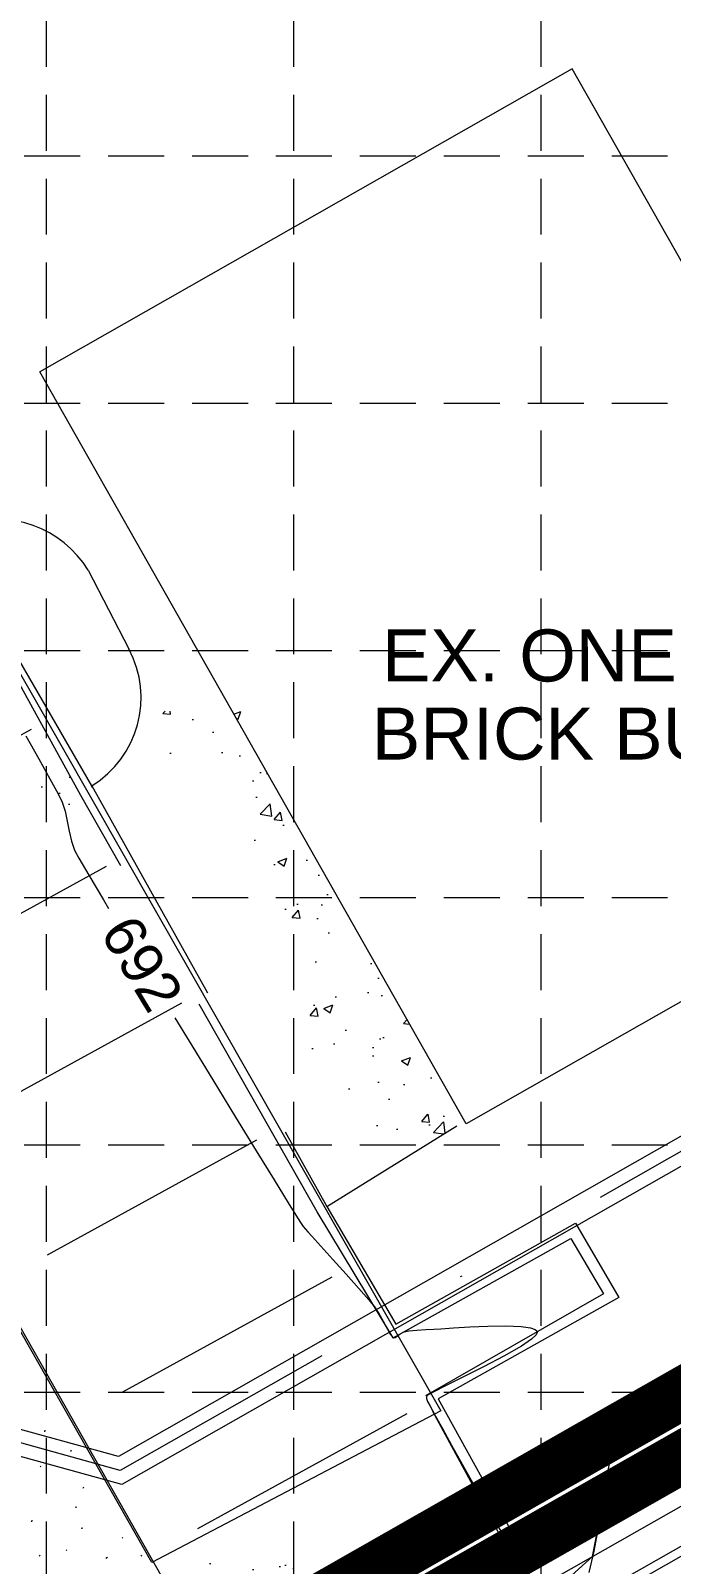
# Model space of a CAD drawing. Header units: feet. Extents: x 16394 to 17307, y 17282 to 17854.
# Drawn here: x 16864 to 16901, y 17686.5 to 17774.8 of the extents above; entities that cross this region are included whole.
import ezdxf

# ---------------------------------------------------------------- set-up
doc = ezdxf.new("R2010")
doc.units = ezdxf.units.FT
doc.header["$MEASUREMENT"] = 0
for name, pattern in [('DGN Style 2', [22.939223, 13.763534, -9.175689]), ('DGN Style 4', [36.725696, 18.351378, -9.175689, 0.022939, -9.175689]), ('DGN Style 5', [16.057456, 6.881767, -9.175689]), ('HIDDEN', [0.375, 0.25, -0.125])]:
    doc.linetypes.add(name, pattern=pattern)
for name, color, linetype in [('GRID', 254, 'HIDDEN'), ('LIMITS OF DISTURBANCE', 1, 'HIDDEN'), ('SILT FENCE', 200, 'Continuous')]:
    doc.layers.add(name, color=color, linetype=linetype)
for name, color, linetype, lineweight in [('Level 1', 7, 'Continuous', 0), ('Level 17', 7, 'Continuous', 0), ('Level 18', 7, 'Continuous', 0), ('Level 25', 7, 'Continuous', 0), ('Level 35', 7, 'Continuous', 0), ('Level 38', 7, 'Continuous', 0), ('Level 41', 7, 'Continuous', 0), ('Level 5', 7, 'Continuous', 0), ('Level 51', 7, 'Continuous', 0)]:
    doc.layers.add(name, color=color, linetype=linetype, lineweight=lineweight)
doc.styles.get("Standard").update_dxf_attribs({"font": 'ARIAL.TTF'})

msp = doc.modelspace()

# ---------------------------------------------------------------- hatches: boundary and pattern name
at = {"layer": 'Level 35', "linetype": 'DGN Style 2', "lineweight": 0}
h = msp.add_hatch(dxfattribs=at)
h.set_pattern_fill('AR-CONC', style=0)
h.set_pattern_definition([(50, (15736.6216, 15712.3), (5.379451, -0.470641), [0.5625, -6.1875]), (355, (15736.6216, 15712.3), (-1.040635, 5.641441), [0.45, -4.95]), (100.4514, (15737.07, 15712.261), (4.33882, 5.170797), [0.478051, -5.258566]), (46.1842, (15736.6216, 15713.8), (8.004308, -1.241393), [0.84375, -9.28125]), (96.6356, (15737.2886, 15713.6966), (7.00997, 7.305884), [0.717077, -7.887848]), (351.1842, (15736.6216, 15713.8), (7.009965, 7.30589), [0.675, -7.425]), (21, (15737.3716, 15713.425), (4.476803, -3.019642), [0.5625, -6.1875]), (326, (15737.3716, 15713.425), (1.824865, 5.438625), [0.45, -4.95]), (71.4514, (15737.7446, 15713.1734), (6.30167, 2.418979), [0.478051, -5.258566]), (37.5, (15736.6216, 15712.3), (0.0911989, 2.4967039), [0, -4.89, 0, -5.025, 0, -4.96875]), (7.5, (15736.6216, 15712.3), (1.9730215, 2.9580878), [0, -2.865, 0, -4.7775, 0, -1.89375]), (327.5, (15734.949, 15712.3), (4.0036683, -0.1691615), [0, -1.875, 0, -5.85, 0, -7.7625]), (317.5, (15734.199, 15712.3), (4.3738963, 0.7507874), [0, -2.4375, 0, -3.885, 0, -5.5125])])
h.paths.add_polyline_path([(16851.963, 17757.228), (16851.476, 17752.049), (16853.56, 17747.334), (16855.096, 17742.619), (16859.594, 17738.123), (16861.24, 17731.435), (16867.742, 17729.476)], flags=16)
h = msp.add_hatch(dxfattribs=at)
h.set_pattern_fill('AR-CONC', style=0)
h.set_pattern_definition([(50, (15736.0226, 15714.5856), (5.379451, -0.470641), [0.5625, -6.1875]), (355, (15736.0226, 15714.5856), (-1.040635, 5.641441), [0.45, -4.95]), (100.4514, (15736.471, 15714.5464), (4.33882, 5.170797), [0.478051, -5.258566]), (46.1842, (15736.0226, 15716.0856), (8.004308, -1.241393), [0.84375, -9.28125]), (96.6356, (15736.69, 15715.982), (7.00997, 7.305884), [0.717077, -7.887848]), (351.1842, (15736.023, 15716.086), (7.009965, 7.30589), [0.675, -7.425]), (21, (15736.7726, 15715.7106), (4.476803, -3.019642), [0.5625, -6.1875]), (326, (15736.7726, 15715.7106), (1.824865, 5.438625), [0.45, -4.95]), (71.4514, (15737.1457, 15715.459), (6.30167, 2.418979), [0.478051, -5.258566]), (37.5, (15736.0226, 15714.5856), (0.0911989, 2.4967039), [0, -4.89, 0, -5.025, 0, -4.96875]), (7.5, (15736.0226, 15714.5856), (1.9730215, 2.9580878), [0, -2.865, 0, -4.7775, 0, -1.89375]), (327.5, (15734.3501, 15714.5856), (4.0036683, -0.1691615), [0, -1.875, 0, -5.85, 0, -7.7625]), (317.5, (15733.6, 15714.5856), (4.3738963, 0.7507874), [0, -2.4375, 0, -3.885, 0, -5.5125])])
h.paths.add_polyline_path([(16877.436, 17727.106), (16880.132, 17720.518), (16879.832, 17714.829), (16885.369, 17709.721), (16888.742, 17711.817, -0.139917), (16888.712, 17711.923, -0.520007), (16888.98, 17712.111), (16875.078, 17736.624), (16874.664, 17732.796)], flags=16)
edge = h.paths.add_edge_path()
edge.add_arc((16869.966, 17734.187), 0.2, 0, 360)
h.paths.add_polyline_path([(16876.216, 17734.137), (16870.716, 17734.137), (16870.716, 17735.637), (16876.216, 17735.637)])
h.paths.add_polyline_path([(16873.883, 17732.737), (16870.716, 17732.737), (16870.716, 17734.237), (16873.883, 17734.237)])
h = msp.add_hatch(dxfattribs=at)
h.set_pattern_fill('AR-CONC', style=0)
h.set_pattern_definition([(50, (15736.0226, 15714.5856), (5.379451, -0.470641), [0.5625, -6.1875]), (355, (15736.0226, 15714.5856), (-1.040635, 5.641441), [0.45, -4.95]), (100.4514, (15736.471, 15714.5464), (4.33882, 5.170797), [0.478051, -5.258566]), (46.1842, (15736.0226, 15716.0856), (8.004308, -1.241393), [0.84375, -9.28125]), (96.6356, (15736.69, 15715.982), (7.00997, 7.305884), [0.717077, -7.887848]), (351.1842, (15736.023, 15716.086), (7.009965, 7.30589), [0.675, -7.425]), (21, (15736.7726, 15715.7106), (4.476803, -3.019642), [0.5625, -6.1875]), (326, (15736.7726, 15715.7106), (1.824865, 5.438625), [0.45, -4.95]), (71.4514, (15737.1457, 15715.459), (6.30167, 2.418979), [0.478051, -5.258566]), (37.5, (15736.0226, 15714.5856), (0.0911989, 2.4967039), [0, -4.89, 0, -5.025, 0, -4.96875]), (7.5, (15736.0226, 15714.5856), (1.9730215, 2.9580878), [0, -2.865, 0, -4.7775, 0, -1.89375]), (327.5, (15734.3501, 15714.5856), (4.0036683, -0.1691615), [0, -1.875, 0, -5.85, 0, -7.7625]), (317.5, (15733.6, 15714.5856), (4.3738963, 0.7507874), [0, -2.4375, 0, -3.885, 0, -5.5125])])
h.paths.add_polyline_path([(16870.857, 17676.817), (16866.473, 17676.075), (16866.668, 17670.722), (16877.326, 17676.617), (16876.896, 17677.498, -0.384245), (16878.199, 17680.292), (16886.363, 17684.845), (16883.872, 17685.916), (16880.567, 17685.848), (16877.6, 17687.061), (16873.621, 17686.387), (16872.947, 17683.894), (16869.778, 17679.85)], flags=16)

# ---------------------------------------------------------------- linework, layer by layer
at = {"layer": 'GRID', "color": 252, "linetype": 'HIDDEN', "lineweight": 0, "ltscale": 12.9}
for p, q in [((16864.932, 17838.88), (16864.932, 17340.067)), ((16879.182, 17838.88), (16879.182, 17340.067)), ((16893.432, 17838.88), (16893.432, 17340.067))]:
    msp.add_line(p, q, dxfattribs=at)
at = {"layer": 'GRID', "color": 7, "linetype": 'HIDDEN', "lineweight": 0, "ltscale": 12.9}
for p, q in [((16408.932, 17767.63), (17292.432, 17767.63)), ((16408.932, 17753.38), (17292.432, 17753.38)), ((16408.932, 17739.13), (17292.432, 17739.13)), ((16408.932, 17724.88), (17292.432, 17724.88)), ((16408.932, 17710.63), (17292.432, 17710.63)), ((16408.932, 17696.38), (17292.432, 17696.38))]:
    msp.add_line(p, q, dxfattribs=at)
at = {"layer": 'Level 1', "color": 7, "linetype": 'Continuous', "lineweight": 0}
msp.add_line((17010.64, 17751.757), (16855.841, 17663.866), dxfattribs=at)
at = {"layer": 'Level 1', "color": 35, "linetype": 'DGN Style 5', "lineweight": 0}
for p, q in [((16863.745, 17734.203), (16864.499, 17732.872)), ((16864.499, 17732.872), (16865.14, 17731.726)), ((16865.14, 17731.726), (16865.608, 17730.865)), ((16865.608, 17730.865), (16865.843, 17730.391)), ((16865.843, 17730.391), (16866.01, 17729.865)), ((16866.01, 17729.865), (16866.137, 17729.292)), ((16866.137, 17729.292), (16866.25, 17728.704)), ((16866.25, 17728.704), (16866.38, 17728.133)), ((16866.38, 17728.133), (16866.553, 17727.61)), ((16866.553, 17727.61), (16866.805, 17727.148)), ((16866.805, 17727.148), (16867.378, 17726.17)), ((16867.378, 17726.17), (16868.219, 17724.764)), ((16868.219, 17724.764), (16868.524, 17724.257)), ((16872.348, 17717.955), (16873.17, 17716.607)), ((16873.17, 17716.607), (16874.534, 17714.374)), ((16874.534, 17714.374), (16875.841, 17712.238)), ((16875.841, 17712.238), (16877.035, 17710.288)), ((16877.035, 17710.288), (16878.064, 17708.611)), ((16878.064, 17708.611), (16878.873, 17707.296)), ((16878.873, 17707.296), (16879.407, 17706.428)), ((16879.407, 17706.428), (16879.613, 17706.098)), ((16879.613, 17706.098), (16879.736, 17705.937)), ((16879.736, 17705.937), (16879.871, 17705.775)), ((16879.871, 17705.775), (16880.003, 17705.622)), ((16880.003, 17705.622), (16880.235, 17705.364)), ((16880.235, 17705.364), (16880.752, 17704.793)), ((16880.752, 17704.793), (16881.447, 17704.024)), ((16881.447, 17704.024), (16882.211, 17703.175)), ((16882.211, 17703.175), (16882.938, 17702.361)), ((16882.938, 17702.361), (16883.518, 17701.698)), ((16883.518, 17701.698), (16883.845, 17701.303)), ((16883.845, 17701.303), (16884.091, 17700.923)), ((16884.091, 17700.923), (16884.349, 17700.465)), ((16884.349, 17700.465), (16884.592, 17700.019)), ((16887.676, 17700.031), (16888.406, 17700.083)), ((16888.406, 17700.083), (16889.348, 17700.142)), ((16889.348, 17700.142), (16890.387, 17700.188)), ((16890.387, 17700.188), (16891.41, 17700.203)), ((16891.41, 17700.203), (16892.301, 17700.167)), ((16892.301, 17700.167), (16892.841, 17700.088)), ((16892.841, 17700.088), (16893.108, 17699.993)), ((16884.592, 17700.019), (16884.759, 17699.731)), ((16884.759, 17699.731), (16884.859, 17699.586)), ((16884.859, 17699.586), (16884.91, 17699.534)), ((16884.91, 17699.534), (16884.93, 17699.524)), ((16884.93, 17699.524), (16884.963, 17699.52)), ((16884.963, 17699.52), (16885.035, 17699.537)), ((16885.035, 17699.537), (16885.157, 17699.608)), ((16885.157, 17699.608), (16885.335, 17699.739)), ((16885.335, 17699.739), (16885.554, 17699.863)), ((16885.554, 17699.863), (16885.835, 17699.91)), ((16885.835, 17699.91), (16886.291, 17699.952)), ((16886.291, 17699.952), (16886.808, 17699.985)), ((16886.808, 17699.985), (16887.273, 17700.006)), ((16887.273, 17700.006), (16887.676, 17700.031)), ((16892.9, 17699.435), (16892.313, 17699.033)), ((16893.159, 17699.68), (16892.9, 17699.435)), ((16893.108, 17699.993), (16893.205, 17699.911)), ((16893.228, 17699.81), (16893.159, 17699.68)), ((16893.205, 17699.911), (16893.227, 17699.864)), ((16893.227, 17699.864), (16893.228, 17699.81)), ((16891.304, 17698.452), (16890.131, 17697.836)), ((16892.313, 17699.033), (16891.304, 17698.452)), ((16890.131, 17697.836), (16888.946, 17697.242)), ((16887.904, 17696.725), (16887.275, 17696.407)), ((16888.946, 17697.242), (16887.904, 17696.725)), ((16901.548, 17696.898), (16900.345, 17696.45)), ((16886.856, 17696.155), (16886.847, 17696.112)), ((16886.847, 17696.112), (16886.854, 17696.015)), ((16886.854, 17696.015), (16886.912, 17695.847)), ((16886.873, 17696.174), (16886.856, 17696.155)), ((16886.974, 17696.242), (16886.873, 17696.174)), ((16886.912, 17695.847), (16887.04, 17695.605)), ((16887.275, 17696.407), (16886.974, 17696.242)), ((16899.384, 17695.982), (16898.717, 17695.497)), ((16900.345, 17696.45), (16899.384, 17695.982)), ((16887.04, 17695.605), (16887.198, 17695.321)), ((16887.198, 17695.321), (16887.373, 17694.995)), ((16887.373, 17694.995), (16887.763, 17694.289)), ((16898.717, 17695.497), (16898.184, 17694.762)), ((16887.763, 17694.289), (16888.295, 17693.328)), ((16898.184, 17694.762), (16897.769, 17693.782)), ((16888.295, 17693.328), (16888.902, 17692.236)), ((16897.769, 17693.782), (16897.445, 17692.614)), ((16888.902, 17692.236), (16889.513, 17691.138)), ((16897.445, 17692.614), (16897.183, 17691.316)), ((16897.183, 17691.316), (16896.956, 17689.947)), ((16889.513, 17691.138), (16890.058, 17690.159)), ((16890.058, 17690.159), (16890.468, 17689.423)), ((16896.956, 17689.947), (16896.736, 17688.563)), ((16890.468, 17689.423), (16890.672, 17689.056)), ((16890.672, 17689.056), (16890.875, 17688.748)), ((16890.875, 17688.748), (16891.114, 17688.416)), ((16891.114, 17688.416), (16891.298, 17688.1)), ((16891.337, 17687.839), (16891.137, 17687.633)), ((16891.298, 17688.1), (16891.337, 17687.839)), ((16896.736, 17688.563), (16896.494, 17687.222)), ((16889.578, 17686.834), (16889.082, 17686.58)), ((16890.154, 17687.108), (16889.578, 17686.834)), ((16890.708, 17687.382), (16890.154, 17687.108)), ((16891.137, 17687.633), (16890.708, 17687.382)), ((16896.494, 17687.222), (16896.203, 17685.983)), ((16889.082, 17686.58), (16888.663, 17686.345))]:
    msp.add_line(p, q, dxfattribs=at)
at = {"layer": 'Level 17', "color": 7, "linetype": 'Continuous', "lineweight": 0}
for p, q in [((17031.991, 17793.07), (16889.133, 17711.843)), ((16895.247, 17772.639), (16864.551, 17755.186)), ((16907.685, 17750.708), (16895.247, 17772.639)), ((16852.56, 17756.804), (16887.665, 17695.306)), ((16889.133, 17711.843), (16864.551, 17755.186)), ((16871.013, 17686.57), (16836.55, 17747.157)), ((16887.665, 17695.306), (16871.013, 17686.57))]:
    msp.add_line(p, q, dxfattribs=at)
at = {"layer": 'Level 25', "color": 7, "linetype": 'Continuous', "lineweight": 0}
msp.add_line((16877.146, 17675.962), (16839.991, 17741.402), dxfattribs=at)
at = {"layer": 'Level 35', "color": 7, "linetype": 'DGN Style 2', "lineweight": 0}
for p, q in [((16867.56, 17731.33), (16859.087, 17745.954)), ((16867.348, 17743.756), (16869.692, 17739.212)), ((16866.918, 17730.769), (16861.234, 17741.101)), ((16852.005, 17727.963), (16864.644, 17734.904)), ((16880.538, 17706.767), (16866.918, 17730.769)), ((16856.337, 17720.074), (16869.031, 17727.045)), ((16860.67, 17712.185), (16873.473, 17719.217)), ((16865.002, 17704.297), (16877.915, 17711.389)), ((16884.929, 17699.514), (16880.538, 17706.767)), ((16881.105, 17707.081), (16885.07, 17700.299)), ((16885.07, 17700.299), (16895.425, 17706.111)), ((16895.425, 17706.111), (16897.924, 17701.836)), ((16884.929, 17699.514), (16895.158, 17705.228)), ((16895.158, 17705.228), (16897.04, 17702.052)), ((16869.334, 17696.408), (16882.449, 17703.61)), ((16897.04, 17702.052), (16886.792, 17696.17)), ((16897.924, 17701.836), (16887.525, 17695.988)), ((16873.667, 17688.519), (16886.95, 17695.815)), ((16887.525, 17695.988), (16892.155, 17687.618)), ((16887.182, 17695.291), (16891.203, 17687.879)), ((16891.203, 17687.879), (16877.636, 17680.366)), ((16892.111, 17687.607), (16877.905, 17679.734))]:
    msp.add_line(p, q, dxfattribs=at)
at = {"layer": 'Level 35', "color": 7, "linetype": 'DGN Style 2', "lineweight": 0, "flags": 128}
msp.add_lwpolyline([(16867.565, 17731.235), (16867.56, 17731.33), (16881.105, 17707.071), (16888.912, 17711.923)], dxfattribs=at)
at = {"layer": 'Level 35', "color": 7, "linetype": 'DGN Style 2', "lineweight": 0}
for centre, radius, start, end in [((16862.076, 17740.496), 6.198, 31.73233, 108.58465), ((16864.435, 17736.405), 5.96, 301.62201, 28.10353)]:
    msp.add_arc(centre, radius, start, end, dxfattribs=at)
at = {"layer": 'Level 38', "color": 7, "linetype": 'Continuous', "lineweight": 0}
for p, q in [((16959.029, 17720.154), (16895.548, 17684.111)), ((16958.841, 17719.472), (16896.229, 17683.923))]:
    msp.add_line(p, q, dxfattribs=at)
at = {"layer": 'Level 41', "color": 5, "linetype": 'DGN Style 4', "lineweight": 0}
for p, q in [((17008.781, 17771.245), (16869.184, 17691.872)), ((16869.184, 17691.872), (16857.959, 17694.967))]:
    msp.add_line(p, q, dxfattribs=at)
at = {"layer": 'Level 41', "color": 5, "linetype": 'Continuous', "lineweight": 0}
for p, q in [((16970.801, 17750.513), (16869.084, 17692.678)), ((16971.542, 17749.209), (16869.284, 17691.067)), ((16869.084, 17692.678), (16858.458, 17695.608)), ((16869.284, 17691.067), (16857.46, 17694.327))]:
    msp.add_line(p, q, dxfattribs=at)
at = {"layer": 'Level 5', "color": 35, "linetype": 'Continuous', "lineweight": 0}
for p, q in [((16896.42, 17686.906), (16896.759, 17688.682)), ((16892.06, 17682.998), (16896.42, 17686.906))]:
    msp.add_line(p, q, dxfattribs=at)
at = {"layer": 'Level 51', "color": 254, "linetype": 'Continuous', "lineweight": 0}
for p, q in [((16865.352, 17696.389), (16865.26, 17696.369)), ((16864.841, 17694.097), (16864.871, 17694.187)), ((16866.399, 17693.004), (16866.306, 17692.984)), ((16864.616, 17692.074), (16864.571, 17692.119)), ((16867.061, 17690.838), (16867.091, 17690.928)), ((16866.692, 17689.746), (16866.6, 17689.726)), ((16864.088, 17688.916), (16864.118, 17689.006)), ((16867.027, 17688.534), (16866.935, 17688.514)), ((16869.351, 17687.966), (16869.306, 17688.011)), ((16864.581, 17686.933), (16864.536, 17686.978)), ((16866.111, 17687.247), (16866.066, 17687.292)), ((16868.451, 17686.843), (16868.361, 17686.798)), ((16870.431, 17686.933), (16870.386, 17686.978))]:
    msp.add_line(p, q, dxfattribs=at)
at = {"layer": 'LIMITS OF DISTURBANCE', "lineweight": 0, "ltscale": 40, "const_width": 3}
msp.add_lwpolyline([(17011.216, 17758.906), (16981.941, 17741.82), (16977.592, 17750.143), (16968.085, 17744.429), (16972.932, 17736.975), (16859.096, 17672.101), (16794.197, 17786.743), (16791.487, 17784.859), (16772.262, 17819.912), (16767.67, 17828.422), (16746.488, 17821.092), (16660.849, 17773.806), (16656.892, 17768.827), (16640.115, 17745.999), (16645.174, 17711.909), (16660.971, 17711.866), (16677.654, 17682.667), (16690.498, 17688.473), (16710.855, 17618.162), (16753.887, 17528.693), (16777.2, 17436.198), (16754.5, 17455.945), (16764.11, 17360.052)], dxfattribs=at)
at = {"layer": 'SILT FENCE', "linetype": 'Continuous', "lineweight": 0, "const_width": 3}
msp.add_lwpolyline([(17137.781, 17531.548), (17010.314, 17754.461), (16857.813, 17667.75), (16793.158, 17782.104), (16789.984, 17780.529), (16766.332, 17824.33), (16751.873, 17819.787), (16744.824, 17816.373), (16662.896, 17771.196), (16643.387, 17745.225), (16648.024, 17715.389)], dxfattribs=at)

# ---------------------------------------------------------------- texts
at = {"layer": 'Level 1', "color": 35, "linetype": 'Continuous', "lineweight": 0}
msp.add_text('692', height=2.4, rotation=301.2209, dxfattribs=at).set_placement((16867.982, 17722.86))
at = {"layer": 'Level 18', "color": 7, "linetype": 'Continuous', "lineweight": 0, "insert": (16900.574, 17736.567), "char_height": 3, "attachment_point": 5, "line_spacing_factor": 0.9}
msp.add_mtext('EX. ONE STORY\\PBRICK BUILDING', dxfattribs=at)

doc.saveas('drawing.dxf')
